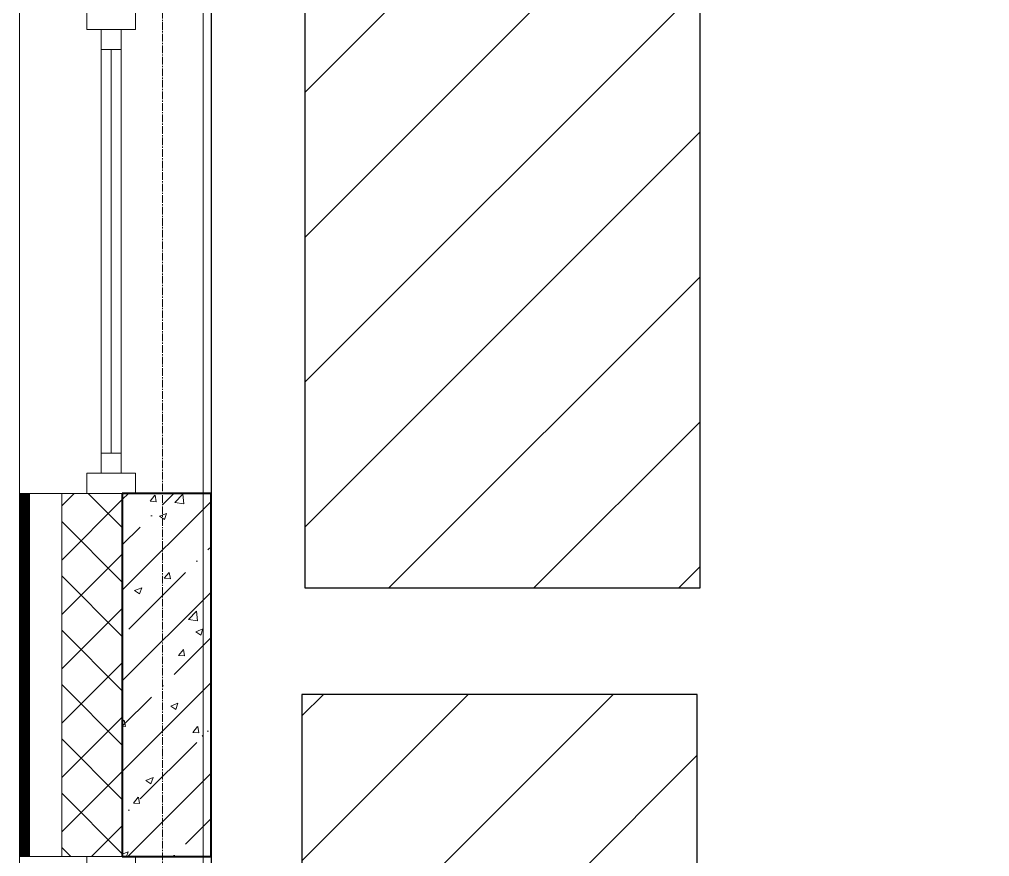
# Model space of a CAD drawing. Header units: millimetres. Extents: x -231292 to 573618, y -153144 to 564035.
# Drawn here: x 8528 to 10933, y -122245 to -120170 of the extents above; entities that cross this region are included whole.
import ezdxf

# ---------------------------------------------------------------- set-up
doc = ezdxf.new("R2010")
doc.units = ezdxf.units.MM
doc.linetypes.add('CENTER2', pattern=[28.575, 19.05, -3.175, 3.175, -3.175])
doc.linetypes.add('HIDDEN2', pattern=[4.7625, 3.175, -1.5875])
doc.layers.get('0').update_dxf_attribs({"color": 250})
for name, color, linetype, lineweight in [('10.3) строит. леса', 20, 'Continuous', 30), ('A-Wall_Материал_Газоблок_Контур', 250, 'Continuous', 0), ('АР_Колонны', 250, 'Continuous', 35), ('АР_Окна', 250, 'Continuous', 5), ('АР_Стены ЖБ', 250, 'Continuous', 35), ('АР_Стены ПЕНОблок', 250, 'Continuous', 20), ('АР_Тонкая', 250, 'Continuous', 5), ('АР_Утеплитель', 250, 'Continuous', 0), ('АР_Штриховка', 250, 'Continuous', 0), ('РД_Оси_100', 250, 'Continuous', 0)]:
    doc.layers.add(name, color=color, linetype=linetype, lineweight=lineweight)

# ---------------------------------------------------------------- blocks, each defined once
blk = doc.blocks.new('оси_рен')
at = {"layer": 'РД_Оси_100', "color": 251, "linetype": 'CENTER2', "true_color": 0x636466}
blk.add_line((1195652.916, 135558.25), (1195652.916, 223268.25), dxfattribs=at)

msp = doc.modelspace()

# ---------------------------------------------------------------- hatches: boundary and pattern name
at = {"layer": '10.3) строит. леса'}
h = msp.add_hatch(dxfattribs=at)
h.set_pattern_fill('ANSI31', color=256, scale=80)
h.set_pattern_definition([(45, (13435.38, 24299.63), (-179.60512, 179.60512), [])])
h.paths.add_polyline_path([(9235.694, -119579.488), (9235.694, -121579.488), (10215.694, -121579.488), (10215.694, -119579.488)])
h = msp.add_hatch(dxfattribs=at)
h.set_pattern_fill('ANSI31', color=256, scale=80)
h.set_pattern_definition([(45, (13428.05, 22036), (-179.60512, 179.60512), [])])
h.paths.add_polyline_path([(9228.365, -121843.109), (9228.365, -123843.109), (10208.365, -123843.109), (10208.365, -121843.109)])
at = {"layer": 'АР_Штриховка', "linetype": 'Continuous', "lineweight": 5, "true_color": 0x000000}
h = msp.add_hatch(dxfattribs=at)
h.set_pattern_fill('ANSI35', color=18, scale=25, style=0)
h.set_pattern_definition([(45, (8883.46, -162345.28), (-112.2532, 112.2532), []), (45, (8995.71, -162345.28), (-112.2532, 112.2532), [198.4375, -39.6875, 0, -39.6875])])
h.paths.add_polyline_path([(8783.458, -122245.283), (9003.458, -122245.283), (9003.458, -121345.283), (8783.458, -121345.283)], flags=0)

# ---------------------------------------------------------------- linework, layer by layer
msp.add_lwpolyline([(16573.458, -98570.283), (9003.458, -98570.283), (9003.458, -135535.288), (16573.458, -135535.288)], close=True)
at = {"layer": '10.3) строит. леса'}
for points in [[(9235.694, -119579.488), (9235.694, -121579.488), (10215.694, -121579.488), (10215.694, -119579.488)], [(9228.365, -121843.109), (9228.365, -123843.109), (10208.365, -123843.109), (10208.365, -121843.109)]]:
    msp.add_lwpolyline(points, close=True, dxfattribs=at)
at = {"layer": 'A-Wall_Материал_Газоблок_Контур', "color": 18, "linetype": 'Continuous', "lineweight": 0, "true_color": 0x000000}
for p, q in [((8528.458, -120145.283), (8528.458, -121345.283)), ((8983.458, -121345.283), (8983.458, -120145.283)), ((8528.458, -122245.283), (8528.458, -125545.283)), ((8983.458, -125545.283), (8983.458, -122245.283))]:
    msp.add_line(p, q, dxfattribs=at)
at = {"layer": 'АР_Колонны', "color": 18, "linetype": 'HIDDEN2', "lineweight": 25, "true_color": 0x000000}
for p, q in [((8783.458, -121345.283), (9003.458, -121345.283)), ((8783.458, -122245.283), (8783.458, -121345.283)), ((9003.458, -121345.283), (9003.458, -122245.283)), ((9003.458, -122245.283), (8783.458, -122245.283))]:
    msp.add_line(p, q, dxfattribs=at)
at = {"layer": 'АР_Колонны', "color": 18, "linetype": 'Continuous', "lineweight": 30, "true_color": 0x000000}
for p, q in [((9003.458, -121345.283), (8783.458, -121345.283)), ((8783.458, -121345.283), (8783.458, -122245.283)), ((9003.458, -122245.283), (9003.458, -121345.283)), ((8783.458, -122245.283), (9003.458, -122245.283))]:
    msp.add_line(p, q, dxfattribs=at)
at = {"layer": 'АР_Окна', "color": 18, "linetype": 'Continuous', "lineweight": 5, "true_color": 0x000000}
for p, q in [((8528.458, -120145.283), (8528.458, -121345.283)), ((8983.458, -120145.283), (8983.458, -121345.283)), ((8730.958, -120245.283), (8780.958, -120245.283)), ((8755.958, -120245.283), (8755.958, -121245.283)), ((8730.958, -121245.283), (8780.958, -121245.283)), ((8528.458, -122245.283), (8528.458, -125545.283)), ((8983.458, -122245.283), (8983.458, -125545.283))]:
    msp.add_line(p, q, dxfattribs=at)
for points in [[(8815.958, -120195.283), (8815.958, -120145.283), (8695.958, -120145.283), (8695.958, -120195.283)], [(8730.958, -120195.283), (8780.958, -120195.283), (8780.958, -121295.283), (8730.958, -121295.283)], [(8815.958, -121295.283), (8815.958, -121345.283), (8695.958, -121345.283), (8695.958, -121295.283)], [(8815.958, -122295.283), (8815.958, -122245.283), (8695.958, -122245.283), (8695.958, -122295.283)]]:
    msp.add_lwpolyline(points, close=True, dxfattribs=at)
at = {"layer": 'АР_Стены ЖБ', "color": 18, "linetype": 'Continuous', "lineweight": 40, "true_color": 0x000000}
for p, q in [((9003.458, -121345.283), (8783.458, -121345.283)), ((8783.458, -121345.283), (8783.458, -122245.283)), ((9003.458, -122245.283), (9003.458, -121345.283)), ((8783.458, -122245.283), (9003.458, -122245.283))]:
    msp.add_line(p, q, dxfattribs=at)
at = {"layer": 'АР_Стены ПЕНОблок', "color": 18, "linetype": 'Continuous', "lineweight": 20, "true_color": 0x000000}
for p, q in [((8983.458, -121345.283), (8783.458, -121345.283)), ((8783.458, -121345.283), (8783.458, -122245.283)), ((8983.458, -122245.283), (8983.458, -121345.283)), ((8783.458, -122245.283), (8983.458, -122245.283))]:
    msp.add_line(p, q, dxfattribs=at)
at = {"layer": 'АР_Тонкая', "color": 18, "linetype": 'Continuous', "lineweight": 5, "true_color": 0x000000}
for p, q in [((8553.458, -121345.283), (8528.458, -121345.283)), ((8528.458, -121345.283), (8528.458, -122245.283)), ((8633.458, -121345.283), (8553.458, -121345.283)), ((8553.458, -121345.283), (8553.458, -122245.283)), ((8553.458, -122245.283), (8553.458, -121345.283)), ((8633.458, -122245.283), (8633.458, -121345.283)), ((8528.458, -122245.283), (8553.458, -122245.283)), ((8553.458, -122245.283), (8633.458, -122245.283))]:
    msp.add_line(p, q, dxfattribs=at)
at = {"layer": 'АР_Утеплитель', "color": 18, "linetype": 'Continuous', "lineweight": 0, "true_color": 0x000000}
for p, q in [((8783.458, -121345.283), (8633.458, -121345.283)), ((8633.458, -121345.283), (8633.458, -122245.283)), ((8783.458, -122245.283), (8783.458, -121345.283)), ((8633.458, -122245.283), (8783.458, -122245.283))]:
    msp.add_line(p, q, dxfattribs=at)
at = {"layer": 'АР_Штриховка', "color": 18, "linetype": 'Continuous', "lineweight": 0, "true_color": 0x000000}
for p, q in [((8528.458, -121346.283), (8553.458, -121346.283)), ((8528.458, -121347.283), (8553.458, -121347.283)), ((8528.458, -121348.283), (8553.458, -121348.283)), ((8528.458, -121349.283), (8553.458, -121349.283)), ((8528.458, -121350.283), (8553.458, -121350.283)), ((8528.458, -121351.283), (8553.458, -121351.283)), ((8528.458, -121352.283), (8553.458, -121352.283)), ((8528.458, -121353.283), (8553.458, -121353.283)), ((8528.458, -121354.283), (8553.458, -121354.283)), ((8528.458, -121355.283), (8553.458, -121355.283)), ((8528.458, -121356.283), (8553.458, -121356.283)), ((8528.458, -121357.283), (8553.458, -121357.283)), ((8528.458, -121358.283), (8553.458, -121358.283)), ((8528.458, -121359.283), (8553.458, -121359.283)), ((8528.458, -121360.283), (8553.458, -121360.283)), ((8528.458, -121361.283), (8553.458, -121361.283)), ((8528.458, -121362.283), (8553.458, -121362.283)), ((8528.458, -121363.283), (8553.458, -121363.283)), ((8528.458, -121364.283), (8553.458, -121364.283)), ((8528.458, -121365.283), (8553.458, -121365.283)), ((8528.458, -121366.283), (8553.458, -121366.283)), ((8528.458, -121367.283), (8553.458, -121367.283)), ((8633.458, -121375.907), (8664.082, -121345.283)), ((8633.458, -121510.611), (8783.458, -121360.611)), ((8783.458, -121430.019), (8698.722, -121345.283)), ((8852.148, -121364.332), (8864.393, -121349.739)), ((8852.148, -121364.332), (8867.33, -121365.661)), ((8867.428, -121365.643), (8864.491, -121349.721)), ((8913.694, -121367.788), (8933.478, -121347.169)), ((8936.309, -121371.288), (8933.503, -121347.166)), ((8528.458, -121368.283), (8553.458, -121368.283)), ((8528.458, -121369.283), (8553.458, -121369.283)), ((8528.458, -121370.283), (8553.458, -121370.283)), ((8528.458, -121371.283), (8553.458, -121371.283)), ((8528.458, -121372.283), (8553.458, -121372.283)), ((8528.458, -121373.283), (8553.458, -121373.283)), ((8528.458, -121374.283), (8553.458, -121374.283)), ((8528.458, -121375.283), (8553.458, -121375.283)), ((8528.458, -121376.283), (8553.458, -121376.283)), ((8528.458, -121377.283), (8553.458, -121377.283)), ((8528.458, -121378.283), (8553.458, -121378.283)), ((8528.458, -121379.283), (8553.458, -121379.283)), ((8528.458, -121380.283), (8553.458, -121380.283)), ((8528.458, -121381.283), (8553.458, -121381.283)), ((8528.458, -121382.283), (8553.458, -121382.283)), ((8528.458, -121383.283), (8553.458, -121383.283)), ((8528.458, -121384.283), (8553.458, -121384.283)), ((8528.458, -121385.283), (8553.458, -121385.283)), ((8528.458, -121386.283), (8553.458, -121386.283)), ((8528.458, -121387.283), (8553.458, -121387.283)), ((8528.458, -121388.283), (8553.458, -121388.283)), ((8528.458, -121389.283), (8553.458, -121389.283)), ((8528.458, -121390.283), (8553.458, -121390.283)), ((8528.458, -121391.283), (8553.458, -121391.283)), ((8913.713, -121367.827), (8936.303, -121371.331)), ((8528.458, -121392.283), (8553.458, -121392.283)), ((8528.458, -121393.283), (8553.458, -121393.283)), ((8528.458, -121394.283), (8553.458, -121394.283)), ((8528.458, -121395.283), (8553.458, -121395.283)), ((8528.458, -121396.283), (8553.458, -121396.283)), ((8528.458, -121397.283), (8553.458, -121397.283)), ((8528.458, -121398.283), (8553.458, -121398.283)), ((8528.458, -121399.283), (8553.458, -121399.283)), ((8528.458, -121400.283), (8553.458, -121400.283)), ((8528.458, -121401.283), (8553.458, -121401.283)), ((8528.458, -121402.283), (8553.458, -121402.283)), ((8528.458, -121403.283), (8553.458, -121403.283)), ((8528.458, -121404.283), (8553.458, -121404.283)), ((8528.458, -121405.283), (8553.458, -121405.283)), ((8528.458, -121406.283), (8553.458, -121406.283)), ((8528.458, -121407.283), (8553.458, -121407.283)), ((8528.458, -121408.283), (8553.458, -121408.283)), ((8528.458, -121409.283), (8553.458, -121409.283)), ((8528.458, -121410.283), (8553.458, -121410.283)), ((8528.458, -121411.283), (8553.458, -121411.283)), ((8528.458, -121412.283), (8553.458, -121412.283)), ((8528.458, -121413.283), (8553.458, -121413.283)), ((8528.458, -121414.283), (8553.458, -121414.283)), ((8528.458, -121415.283), (8553.458, -121415.283)), ((8783.458, -121564.723), (8633.458, -121414.723)), ((8875.56, -121401.536), (8888.195, -121410.058)), ((8875.572, -121401.51), (8893.357, -121394.683)), ((8888.198, -121410.06), (8893.349, -121394.711)), ((8528.458, -121416.283), (8553.458, -121416.283)), ((8528.458, -121417.283), (8553.458, -121417.283)), ((8528.458, -121418.283), (8553.458, -121418.283)), ((8528.458, -121419.283), (8553.458, -121419.283)), ((8528.458, -121420.283), (8553.458, -121420.283)), ((8528.458, -121421.283), (8553.458, -121421.283)), ((8528.458, -121422.283), (8553.458, -121422.283)), ((8528.458, -121423.283), (8553.458, -121423.283)), ((8528.458, -121424.283), (8553.458, -121424.283)), ((8528.458, -121425.283), (8553.458, -121425.283)), ((8528.458, -121426.283), (8553.458, -121426.283)), ((8528.458, -121427.283), (8553.458, -121427.283)), ((8528.458, -121428.283), (8553.458, -121428.283)), ((8528.458, -121429.283), (8553.458, -121429.283)), ((8528.458, -121430.283), (8553.458, -121430.283)), ((8528.458, -121431.283), (8553.458, -121431.283)), ((8528.458, -121432.283), (8553.458, -121432.283)), ((8528.458, -121433.283), (8553.458, -121433.283)), ((8528.458, -121434.283), (8553.458, -121434.283)), ((8528.458, -121435.283), (8553.458, -121435.283)), ((8528.458, -121436.283), (8553.458, -121436.283)), ((8528.458, -121437.283), (8553.458, -121437.283)), ((8528.458, -121438.283), (8553.458, -121438.283)), ((8528.458, -121439.283), (8553.458, -121439.283)), ((8528.458, -121440.283), (8553.458, -121440.283)), ((8528.458, -121441.283), (8553.458, -121441.283)), ((8528.458, -121442.283), (8553.458, -121442.283)), ((8528.458, -121443.283), (8553.458, -121443.283)), ((8528.458, -121444.283), (8553.458, -121444.283)), ((8528.458, -121445.283), (8553.458, -121445.283)), ((8528.458, -121446.283), (8553.458, -121446.283)), ((8528.458, -121447.283), (8553.458, -121447.283)), ((8528.458, -121448.283), (8553.458, -121448.283)), ((8528.458, -121449.283), (8553.458, -121449.283)), ((8528.458, -121450.283), (8553.458, -121450.283)), ((8528.458, -121451.283), (8553.458, -121451.283)), ((8528.458, -121452.283), (8553.458, -121452.283)), ((8528.458, -121453.283), (8553.458, -121453.283)), ((8528.458, -121454.283), (8553.458, -121454.283)), ((8528.458, -121455.283), (8553.458, -121455.283)), ((8528.458, -121456.283), (8553.458, -121456.283)), ((8528.458, -121457.283), (8553.458, -121457.283)), ((8528.458, -121458.283), (8553.458, -121458.283)), ((8528.458, -121459.283), (8553.458, -121459.283)), ((8528.458, -121460.283), (8553.458, -121460.283)), ((8528.458, -121461.283), (8553.458, -121461.283)), ((8528.458, -121462.283), (8553.458, -121462.283)), ((8528.458, -121463.283), (8553.458, -121463.283)), ((8528.458, -121464.283), (8553.458, -121464.283)), ((8528.458, -121465.283), (8553.458, -121465.283)), ((8528.458, -121466.283), (8553.458, -121466.283)), ((8528.458, -121467.283), (8553.458, -121467.283)), ((8528.458, -121468.283), (8553.458, -121468.283)), ((8528.458, -121469.283), (8553.458, -121469.283)), ((8528.458, -121470.283), (8553.458, -121470.283)), ((8528.458, -121471.283), (8553.458, -121471.283)), ((8528.458, -121472.283), (8553.458, -121472.283)), ((8528.458, -121473.283), (8553.458, -121473.283)), ((8528.458, -121474.283), (8553.458, -121474.283)), ((8528.458, -121475.283), (8553.458, -121475.283)), ((8528.458, -121476.283), (8553.458, -121476.283)), ((8528.458, -121477.283), (8553.458, -121477.283)), ((8528.458, -121478.283), (8553.458, -121478.283)), ((8528.458, -121479.283), (8553.458, -121479.283)), ((8528.458, -121480.283), (8553.458, -121480.283)), ((8528.458, -121481.283), (8553.458, -121481.283)), ((8528.458, -121482.283), (8553.458, -121482.283)), ((8528.458, -121483.283), (8553.458, -121483.283)), ((8528.458, -121484.283), (8553.458, -121484.283)), ((8528.458, -121485.283), (8553.458, -121485.283)), ((8528.458, -121486.283), (8553.458, -121486.283)), ((8528.458, -121487.283), (8553.458, -121487.283)), ((8528.458, -121488.283), (8553.458, -121488.283)), ((8528.458, -121489.283), (8553.458, -121489.283)), ((8528.458, -121490.283), (8553.458, -121490.283)), ((8528.458, -121491.283), (8553.458, -121491.283)), ((8528.458, -121492.283), (8553.458, -121492.283)), ((8528.458, -121493.283), (8553.458, -121493.283)), ((8528.458, -121494.283), (8553.458, -121494.283)), ((8528.458, -121495.283), (8553.458, -121495.283)), ((8528.458, -121496.283), (8553.458, -121496.283)), ((8528.458, -121497.283), (8553.458, -121497.283)), ((8528.458, -121498.283), (8553.458, -121498.283)), ((8528.458, -121499.283), (8553.458, -121499.283)), ((8528.458, -121500.283), (8553.458, -121500.283)), ((8528.458, -121501.283), (8553.458, -121501.283)), ((8528.458, -121502.283), (8553.458, -121502.283)), ((8528.458, -121503.283), (8553.458, -121503.283)), ((8528.458, -121504.283), (8553.458, -121504.283)), ((8528.458, -121505.283), (8553.458, -121505.283)), ((8528.458, -121506.283), (8553.458, -121506.283)), ((8528.458, -121507.283), (8553.458, -121507.283)), ((8528.458, -121508.283), (8553.458, -121508.283)), ((8528.458, -121509.283), (8553.458, -121509.283)), ((8528.458, -121510.283), (8553.458, -121510.283)), ((8528.458, -121511.283), (8553.458, -121511.283)), ((8633.458, -121645.315), (8783.458, -121495.315)), ((8528.458, -121512.283), (8553.458, -121512.283)), ((8528.458, -121513.283), (8553.458, -121513.283)), ((8528.458, -121514.283), (8553.458, -121514.283)), ((8528.458, -121515.283), (8553.458, -121515.283)), ((8528.458, -121516.283), (8553.458, -121516.283)), ((8528.458, -121517.283), (8553.458, -121517.283)), ((8528.458, -121518.283), (8553.458, -121518.283)), ((8528.458, -121519.283), (8553.458, -121519.283)), ((8528.458, -121520.283), (8553.458, -121520.283)), ((8528.458, -121521.283), (8553.458, -121521.283)), ((8528.458, -121522.283), (8553.458, -121522.283)), ((8528.458, -121523.283), (8553.458, -121523.283)), ((8528.458, -121524.283), (8553.458, -121524.283)), ((8528.458, -121525.283), (8553.458, -121525.283)), ((8528.458, -121526.283), (8553.458, -121526.283)), ((8528.458, -121527.283), (8553.458, -121527.283)), ((8528.458, -121528.283), (8553.458, -121528.283)), ((8528.458, -121529.283), (8553.458, -121529.283)), ((8528.458, -121530.283), (8553.458, -121530.283)), ((8528.458, -121531.283), (8553.458, -121531.283)), ((8528.458, -121532.283), (8553.458, -121532.283)), ((8528.458, -121533.283), (8553.458, -121533.283)), ((8528.458, -121534.283), (8553.458, -121534.283)), ((8528.458, -121535.283), (8553.458, -121535.283)), ((8528.458, -121536.283), (8553.458, -121536.283)), ((8528.458, -121537.283), (8553.458, -121537.283)), ((8528.458, -121538.283), (8553.458, -121538.283)), ((8528.458, -121539.283), (8553.458, -121539.283)), ((8528.458, -121540.283), (8553.458, -121540.283)), ((8528.458, -121541.283), (8553.458, -121541.283)), ((8528.458, -121542.283), (8553.458, -121542.283)), ((8528.458, -121543.283), (8553.458, -121543.283)), ((8528.458, -121544.283), (8553.458, -121544.283)), ((8528.458, -121545.283), (8553.458, -121545.283)), ((8528.458, -121546.283), (8553.458, -121546.283)), ((8528.458, -121547.283), (8553.458, -121547.283)), ((8528.458, -121548.283), (8553.458, -121548.283)), ((8528.458, -121549.283), (8553.458, -121549.283)), ((8528.458, -121550.283), (8553.458, -121550.283)), ((8528.458, -121551.283), (8553.458, -121551.283)), ((8528.458, -121552.283), (8553.458, -121552.283)), ((8528.458, -121553.283), (8553.458, -121553.283)), ((8528.458, -121554.283), (8553.458, -121554.283)), ((8528.458, -121555.283), (8553.458, -121555.283)), ((8528.458, -121556.283), (8553.458, -121556.283)), ((8528.458, -121557.283), (8553.458, -121557.283)), ((8528.458, -121558.283), (8553.458, -121558.283)), ((8528.458, -121559.283), (8553.458, -121559.283)), ((8783.458, -121699.426), (8633.458, -121549.426)), ((8887.392, -121555.389), (8899.637, -121540.796)), ((8887.392, -121555.389), (8902.574, -121556.718)), ((8902.671, -121556.7), (8899.734, -121540.778)), ((8528.458, -121560.283), (8553.458, -121560.283)), ((8528.458, -121561.283), (8553.458, -121561.283)), ((8528.458, -121562.283), (8553.458, -121562.283)), ((8528.458, -121563.283), (8553.458, -121563.283)), ((8528.458, -121564.283), (8553.458, -121564.283)), ((8528.458, -121565.283), (8553.458, -121565.283)), ((8528.458, -121566.283), (8553.458, -121566.283)), ((8528.458, -121567.283), (8553.458, -121567.283)), ((8528.458, -121568.283), (8553.458, -121568.283)), ((8528.458, -121569.283), (8553.458, -121569.283)), ((8528.458, -121570.283), (8553.458, -121570.283)), ((8528.458, -121571.283), (8553.458, -121571.283)), ((8528.458, -121572.283), (8553.458, -121572.283)), ((8528.458, -121573.283), (8553.458, -121573.283)), ((8528.458, -121574.283), (8553.458, -121574.283)), ((8528.458, -121575.283), (8553.458, -121575.283)), ((8528.458, -121576.283), (8553.458, -121576.283)), ((8528.458, -121577.283), (8553.458, -121577.283)), ((8528.458, -121578.283), (8553.458, -121578.283)), ((8528.458, -121579.283), (8553.458, -121579.283)), ((8528.458, -121580.283), (8553.458, -121580.283)), ((8528.458, -121581.283), (8553.458, -121581.283)), ((8528.458, -121582.283), (8553.458, -121582.283)), ((8528.458, -121583.283), (8553.458, -121583.283)), ((8813.77, -121585.698), (8831.555, -121578.871)), ((8826.396, -121594.248), (8831.547, -121578.899)), ((8528.458, -121584.283), (8553.458, -121584.283)), ((8528.458, -121585.283), (8553.458, -121585.283)), ((8528.458, -121586.283), (8553.458, -121586.283)), ((8528.458, -121587.283), (8553.458, -121587.283)), ((8528.458, -121588.283), (8553.458, -121588.283)), ((8528.458, -121589.283), (8553.458, -121589.283)), ((8528.458, -121590.283), (8553.458, -121590.283)), ((8528.458, -121591.283), (8553.458, -121591.283)), ((8528.458, -121592.283), (8553.458, -121592.283)), ((8528.458, -121593.283), (8553.458, -121593.283)), ((8528.458, -121594.283), (8553.458, -121594.283)), ((8528.458, -121595.283), (8553.458, -121595.283)), ((8528.458, -121596.283), (8553.458, -121596.283)), ((8528.458, -121597.283), (8553.458, -121597.283)), ((8528.458, -121598.283), (8553.458, -121598.283)), ((8528.458, -121599.283), (8553.458, -121599.283)), ((8528.458, -121600.283), (8553.458, -121600.283)), ((8528.458, -121601.283), (8553.458, -121601.283)), ((8528.458, -121602.283), (8553.458, -121602.283)), ((8528.458, -121603.283), (8553.458, -121603.283)), ((8528.458, -121604.283), (8553.458, -121604.283)), ((8528.458, -121605.283), (8553.458, -121605.283)), ((8528.458, -121606.283), (8553.458, -121606.283)), ((8528.458, -121607.283), (8553.458, -121607.283)), ((8813.758, -121585.724), (8826.393, -121594.246)), ((8528.458, -121608.283), (8553.458, -121608.283)), ((8528.458, -121609.283), (8553.458, -121609.283)), ((8528.458, -121610.283), (8553.458, -121610.283)), ((8528.458, -121611.283), (8553.458, -121611.283)), ((8528.458, -121612.283), (8553.458, -121612.283)), ((8528.458, -121613.283), (8553.458, -121613.283)), ((8528.458, -121614.283), (8553.458, -121614.283)), ((8528.458, -121615.283), (8553.458, -121615.283)), ((8528.458, -121616.283), (8553.458, -121616.283)), ((8528.458, -121617.283), (8553.458, -121617.283)), ((8528.458, -121618.283), (8553.458, -121618.283)), ((8528.458, -121619.283), (8553.458, -121619.283)), ((8528.458, -121620.283), (8553.458, -121620.283)), ((8528.458, -121621.283), (8553.458, -121621.283)), ((8528.458, -121622.283), (8553.458, -121622.283)), ((8528.458, -121623.283), (8553.458, -121623.283)), ((8528.458, -121624.283), (8553.458, -121624.283)), ((8528.458, -121625.283), (8553.458, -121625.283)), ((8528.458, -121626.283), (8553.458, -121626.283)), ((8528.458, -121627.283), (8553.458, -121627.283)), ((8528.458, -121628.283), (8553.458, -121628.283)), ((8528.458, -121629.283), (8553.458, -121629.283)), ((8528.458, -121630.283), (8553.458, -121630.283)), ((8528.458, -121631.283), (8553.458, -121631.283)), ((8633.458, -121780.019), (8783.458, -121630.019)), ((8528.458, -121632.283), (8553.458, -121632.283)), ((8528.458, -121633.283), (8553.458, -121633.283)), ((8528.458, -121634.283), (8553.458, -121634.283)), ((8528.458, -121635.283), (8553.458, -121635.283)), ((8528.458, -121636.283), (8553.458, -121636.283)), ((8528.458, -121637.283), (8553.458, -121637.283)), ((8528.458, -121638.283), (8553.458, -121638.283)), ((8528.458, -121639.283), (8553.458, -121639.283)), ((8528.458, -121640.283), (8553.458, -121640.283)), ((8528.458, -121641.283), (8553.458, -121641.283)), ((8528.458, -121642.283), (8553.458, -121642.283)), ((8528.458, -121643.283), (8553.458, -121643.283)), ((8528.458, -121644.283), (8553.458, -121644.283)), ((8528.458, -121645.283), (8553.458, -121645.283)), ((8528.458, -121646.283), (8553.458, -121646.283)), ((8528.458, -121647.283), (8553.458, -121647.283)), ((8528.458, -121648.283), (8553.458, -121648.283)), ((8528.458, -121649.283), (8553.458, -121649.283)), ((8528.458, -121650.283), (8553.458, -121650.283)), ((8528.458, -121651.283), (8553.458, -121651.283)), ((8528.458, -121652.283), (8553.458, -121652.283)), ((8528.458, -121653.283), (8553.458, -121653.283)), ((8528.458, -121654.283), (8553.458, -121654.283)), ((8528.458, -121655.283), (8553.458, -121655.283)), ((8947.369, -121657.256), (8967.153, -121636.637)), ((8969.984, -121660.757), (8967.178, -121636.634)), ((8528.458, -121656.283), (8553.458, -121656.283)), ((8528.458, -121657.283), (8553.458, -121657.283)), ((8528.458, -121658.283), (8553.458, -121658.283)), ((8528.458, -121659.283), (8553.458, -121659.283)), ((8528.458, -121660.283), (8553.458, -121660.283)), ((8528.458, -121661.283), (8553.458, -121661.283)), ((8528.458, -121662.283), (8553.458, -121662.283)), ((8528.458, -121663.283), (8553.458, -121663.283)), ((8528.458, -121664.283), (8553.458, -121664.283)), ((8528.458, -121665.283), (8553.458, -121665.283)), ((8528.458, -121666.283), (8553.458, -121666.283)), ((8528.458, -121667.283), (8553.458, -121667.283)), ((8528.458, -121668.283), (8553.458, -121668.283)), ((8528.458, -121669.283), (8553.458, -121669.283)), ((8528.458, -121670.283), (8553.458, -121670.283)), ((8528.458, -121671.283), (8553.458, -121671.283)), ((8528.458, -121672.283), (8553.458, -121672.283)), ((8528.458, -121673.283), (8553.458, -121673.283)), ((8528.458, -121674.283), (8553.458, -121674.283)), ((8528.458, -121675.283), (8553.458, -121675.283)), ((8528.458, -121676.283), (8553.458, -121676.283)), ((8528.458, -121677.283), (8553.458, -121677.283)), ((8528.458, -121678.283), (8553.458, -121678.283)), ((8528.458, -121679.283), (8553.458, -121679.283)), ((8528.458, -121680.283), (8553.458, -121680.283)), ((8947.388, -121657.295), (8969.977, -121660.799)), ((8528.458, -121681.283), (8553.458, -121681.283)), ((8528.458, -121682.283), (8553.458, -121682.283)), ((8528.458, -121683.283), (8553.458, -121683.283)), ((8528.458, -121684.283), (8553.458, -121684.283)), ((8528.458, -121685.283), (8553.458, -121685.283)), ((8528.458, -121686.283), (8553.458, -121686.283)), ((8528.458, -121687.283), (8553.458, -121687.283)), ((8528.458, -121688.283), (8553.458, -121688.283)), ((8528.458, -121689.283), (8553.458, -121689.283)), ((8528.458, -121690.283), (8553.458, -121690.283)), ((8528.458, -121691.283), (8553.458, -121691.283)), ((8528.458, -121692.283), (8553.458, -121692.283)), ((8528.458, -121693.283), (8553.458, -121693.283)), ((8528.458, -121694.283), (8553.458, -121694.283)), ((8528.458, -121695.283), (8553.458, -121695.283)), ((8528.458, -121696.283), (8553.458, -121696.283)), ((8528.458, -121697.283), (8553.458, -121697.283)), ((8528.458, -121698.283), (8553.458, -121698.283)), ((8528.458, -121699.283), (8553.458, -121699.283)), ((8528.458, -121700.283), (8553.458, -121700.283)), ((8528.458, -121701.283), (8553.458, -121701.283)), ((8528.458, -121702.283), (8553.458, -121702.283)), ((8528.458, -121703.283), (8553.458, -121703.283)), ((8528.458, -121704.283), (8553.458, -121704.283)), ((8783.458, -121834.13), (8633.458, -121684.13)), ((8965.373, -121687.989), (8978.007, -121696.512)), ((8965.384, -121687.963), (8983.169, -121681.136)), ((8978.011, -121696.513), (8983.161, -121681.164)), ((8528.458, -121705.283), (8553.458, -121705.283)), ((8528.458, -121706.283), (8553.458, -121706.283)), ((8528.458, -121707.283), (8553.458, -121707.283)), ((8528.458, -121708.283), (8553.458, -121708.283)), ((8528.458, -121709.283), (8553.458, -121709.283)), ((8528.458, -121710.283), (8553.458, -121710.283)), ((8528.458, -121711.283), (8553.458, -121711.283)), ((8528.458, -121712.283), (8553.458, -121712.283)), ((8528.458, -121713.283), (8553.458, -121713.283)), ((8528.458, -121714.283), (8553.458, -121714.283)), ((8528.458, -121715.283), (8553.458, -121715.283)), ((8528.458, -121716.283), (8553.458, -121716.283)), ((8528.458, -121717.283), (8553.458, -121717.283)), ((8528.458, -121718.283), (8553.458, -121718.283)), ((8528.458, -121719.283), (8553.458, -121719.283)), ((8528.458, -121720.283), (8553.458, -121720.283)), ((8528.458, -121721.283), (8553.458, -121721.283)), ((8528.458, -121722.283), (8553.458, -121722.283)), ((8528.458, -121723.283), (8553.458, -121723.283)), ((8528.458, -121724.283), (8553.458, -121724.283)), ((8528.458, -121725.283), (8553.458, -121725.283)), ((8528.458, -121726.283), (8553.458, -121726.283)), ((8528.458, -121727.283), (8553.458, -121727.283)), ((8528.458, -121728.283), (8553.458, -121728.283)), ((8528.458, -121729.283), (8553.458, -121729.283)), ((8528.458, -121730.283), (8553.458, -121730.283)), ((8528.458, -121731.283), (8553.458, -121731.283)), ((8528.458, -121732.283), (8553.458, -121732.283)), ((8528.458, -121733.283), (8553.458, -121733.283)), ((8528.458, -121734.283), (8553.458, -121734.283)), ((8528.458, -121735.283), (8553.458, -121735.283)), ((8528.458, -121736.283), (8553.458, -121736.283)), ((8528.458, -121737.283), (8553.458, -121737.283)), ((8528.458, -121738.283), (8553.458, -121738.283)), ((8528.458, -121739.283), (8553.458, -121739.283)), ((8528.458, -121740.283), (8553.458, -121740.283)), ((8528.458, -121741.283), (8553.458, -121741.283)), ((8528.458, -121742.283), (8553.458, -121742.283)), ((8528.458, -121743.283), (8553.458, -121743.283)), ((8528.458, -121744.283), (8553.458, -121744.283)), ((8528.458, -121745.283), (8553.458, -121745.283)), ((8528.458, -121746.283), (8553.458, -121746.283)), ((8528.458, -121747.283), (8553.458, -121747.283)), ((8528.458, -121748.283), (8553.458, -121748.283)), ((8528.458, -121749.283), (8553.458, -121749.283)), ((8528.458, -121750.283), (8553.458, -121750.283)), ((8528.458, -121751.283), (8553.458, -121751.283)), ((8528.458, -121752.283), (8553.458, -121752.283)), ((8922.635, -121746.446), (8934.88, -121731.853)), ((8922.635, -121746.446), (8937.817, -121747.774)), ((8937.914, -121747.757), (8934.977, -121731.835)), ((8528.458, -121753.283), (8553.458, -121753.283)), ((8528.458, -121754.283), (8553.458, -121754.283)), ((8528.458, -121755.283), (8553.458, -121755.283)), ((8528.458, -121756.283), (8553.458, -121756.283)), ((8528.458, -121757.283), (8553.458, -121757.283)), ((8528.458, -121758.283), (8553.458, -121758.283)), ((8528.458, -121759.283), (8553.458, -121759.283)), ((8528.458, -121760.283), (8553.458, -121760.283)), ((8528.458, -121761.283), (8553.458, -121761.283)), ((8528.458, -121762.283), (8553.458, -121762.283)), ((8528.458, -121763.283), (8553.458, -121763.283)), ((8528.458, -121764.283), (8553.458, -121764.283)), ((8528.458, -121765.283), (8553.458, -121765.283)), ((8528.458, -121766.283), (8553.458, -121766.283)), ((8528.458, -121767.283), (8553.458, -121767.283)), ((8528.458, -121768.283), (8553.458, -121768.283)), ((8528.458, -121769.283), (8553.458, -121769.283)), ((8528.458, -121770.283), (8553.458, -121770.283)), ((8528.458, -121771.283), (8553.458, -121771.283)), ((8528.458, -121772.283), (8553.458, -121772.283)), ((8528.458, -121773.283), (8553.458, -121773.283)), ((8528.458, -121774.283), (8553.458, -121774.283)), ((8528.458, -121775.283), (8553.458, -121775.283)), ((8528.458, -121776.283), (8553.458, -121776.283)), ((8633.458, -121914.723), (8783.458, -121764.723)), ((8528.458, -121777.283), (8553.458, -121777.283)), ((8528.458, -121778.283), (8553.458, -121778.283)), ((8528.458, -121779.283), (8553.458, -121779.283)), ((8528.458, -121780.283), (8553.458, -121780.283)), ((8528.458, -121781.283), (8553.458, -121781.283)), ((8528.458, -121782.283), (8553.458, -121782.283)), ((8528.458, -121783.283), (8553.458, -121783.283)), ((8528.458, -121784.283), (8553.458, -121784.283)), ((8528.458, -121785.283), (8553.458, -121785.283)), ((8528.458, -121786.283), (8553.458, -121786.283)), ((8528.458, -121787.283), (8553.458, -121787.283)), ((8528.458, -121788.283), (8553.458, -121788.283)), ((8528.458, -121789.283), (8553.458, -121789.283)), ((8528.458, -121790.283), (8553.458, -121790.283)), ((8528.458, -121791.283), (8553.458, -121791.283)), ((8528.458, -121792.283), (8553.458, -121792.283)), ((8528.458, -121793.283), (8553.458, -121793.283)), ((8528.458, -121794.283), (8553.458, -121794.283)), ((8528.458, -121795.283), (8553.458, -121795.283)), ((8528.458, -121796.283), (8553.458, -121796.283)), ((8528.458, -121797.283), (8553.458, -121797.283)), ((8528.458, -121798.283), (8553.458, -121798.283)), ((8528.458, -121799.283), (8553.458, -121799.283)), ((8528.458, -121800.283), (8553.458, -121800.283)), ((8528.458, -121801.283), (8553.458, -121801.283)), ((8528.458, -121802.283), (8553.458, -121802.283)), ((8528.458, -121803.283), (8553.458, -121803.283)), ((8528.458, -121804.283), (8553.458, -121804.283)), ((8528.458, -121805.283), (8553.458, -121805.283)), ((8528.458, -121806.283), (8553.458, -121806.283)), ((8528.458, -121807.283), (8553.458, -121807.283)), ((8528.458, -121808.283), (8553.458, -121808.283)), ((8528.458, -121809.283), (8553.458, -121809.283)), ((8528.458, -121810.283), (8553.458, -121810.283)), ((8528.458, -121811.283), (8553.458, -121811.283)), ((8528.458, -121812.283), (8553.458, -121812.283)), ((8528.458, -121813.283), (8553.458, -121813.283)), ((8528.458, -121814.283), (8553.458, -121814.283)), ((8528.458, -121815.283), (8553.458, -121815.283)), ((8528.458, -121816.283), (8553.458, -121816.283)), ((8528.458, -121817.283), (8553.458, -121817.283)), ((8528.458, -121818.283), (8553.458, -121818.283)), ((8528.458, -121819.283), (8553.458, -121819.283)), ((8528.458, -121820.283), (8553.458, -121820.283)), ((8528.458, -121821.283), (8553.458, -121821.283)), ((8528.458, -121822.283), (8553.458, -121822.283)), ((8528.458, -121823.283), (8553.458, -121823.283)), ((8528.458, -121824.283), (8553.458, -121824.283)), ((8783.458, -121968.834), (8633.458, -121818.834)), ((8528.458, -121825.283), (8553.458, -121825.283)), ((8528.458, -121826.283), (8553.458, -121826.283)), ((8528.458, -121827.283), (8553.458, -121827.283)), ((8528.458, -121828.283), (8553.458, -121828.283)), ((8528.458, -121829.283), (8553.458, -121829.283)), ((8528.458, -121830.283), (8553.458, -121830.283)), ((8528.458, -121831.283), (8553.458, -121831.283)), ((8528.458, -121832.283), (8553.458, -121832.283)), ((8528.458, -121833.283), (8553.458, -121833.283)), ((8528.458, -121834.283), (8553.458, -121834.283)), ((8528.458, -121835.283), (8553.458, -121835.283)), ((8528.458, -121836.283), (8553.458, -121836.283)), ((8528.458, -121837.283), (8553.458, -121837.283)), ((8528.458, -121838.283), (8553.458, -121838.283)), ((8528.458, -121839.283), (8553.458, -121839.283)), ((8528.458, -121840.283), (8553.458, -121840.283)), ((8528.458, -121841.283), (8553.458, -121841.283)), ((8528.458, -121842.283), (8553.458, -121842.283)), ((8528.458, -121843.283), (8553.458, -121843.283)), ((8528.458, -121844.283), (8553.458, -121844.283)), ((8528.458, -121845.283), (8553.458, -121845.283)), ((8528.458, -121846.283), (8553.458, -121846.283)), ((8528.458, -121847.283), (8553.458, -121847.283)), ((8528.458, -121848.283), (8553.458, -121848.283)), ((8528.458, -121849.283), (8553.458, -121849.283)), ((8528.458, -121850.283), (8553.458, -121850.283)), ((8528.458, -121851.283), (8553.458, -121851.283)), ((8528.458, -121852.283), (8553.458, -121852.283)), ((8528.458, -121853.283), (8553.458, -121853.283)), ((8528.458, -121854.283), (8553.458, -121854.283)), ((8528.458, -121855.283), (8553.458, -121855.283)), ((8528.458, -121856.283), (8553.458, -121856.283)), ((8528.458, -121857.283), (8553.458, -121857.283)), ((8528.458, -121858.283), (8553.458, -121858.283)), ((8528.458, -121859.283), (8553.458, -121859.283)), ((8528.458, -121860.283), (8553.458, -121860.283)), ((8528.458, -121861.283), (8553.458, -121861.283)), ((8528.458, -121862.283), (8553.458, -121862.283)), ((8528.458, -121863.283), (8553.458, -121863.283)), ((8528.458, -121864.283), (8553.458, -121864.283)), ((8528.458, -121865.283), (8553.458, -121865.283)), ((8528.458, -121866.283), (8553.458, -121866.283)), ((8528.458, -121867.283), (8553.458, -121867.283)), ((8528.458, -121868.283), (8553.458, -121868.283)), ((8528.458, -121869.283), (8553.458, -121869.283)), ((8528.458, -121870.283), (8553.458, -121870.283)), ((8528.458, -121871.283), (8553.458, -121871.283)), ((8528.458, -121872.283), (8553.458, -121872.283)), ((8903.571, -121872.177), (8916.205, -121880.7)), ((8903.582, -121872.151), (8921.367, -121865.325)), ((8916.209, -121880.701), (8921.359, -121865.352)), ((8528.458, -121873.283), (8553.458, -121873.283)), ((8528.458, -121874.283), (8553.458, -121874.283)), ((8528.458, -121875.283), (8553.458, -121875.283)), ((8528.458, -121876.283), (8553.458, -121876.283)), ((8528.458, -121877.283), (8553.458, -121877.283)), ((8528.458, -121878.283), (8553.458, -121878.283)), ((8528.458, -121879.283), (8553.458, -121879.283)), ((8528.458, -121880.283), (8553.458, -121880.283)), ((8528.458, -121881.283), (8553.458, -121881.283)), ((8528.458, -121882.283), (8553.458, -121882.283)), ((8528.458, -121883.283), (8553.458, -121883.283)), ((8528.458, -121884.283), (8553.458, -121884.283)), ((8528.458, -121885.283), (8553.458, -121885.283)), ((8528.458, -121886.283), (8553.458, -121886.283)), ((8528.458, -121887.283), (8553.458, -121887.283)), ((8528.458, -121888.283), (8553.458, -121888.283)), ((8528.458, -121889.283), (8553.458, -121889.283)), ((8528.458, -121890.283), (8553.458, -121890.283)), ((8528.458, -121891.283), (8553.458, -121891.283)), ((8528.458, -121892.283), (8553.458, -121892.283)), ((8528.458, -121893.283), (8553.458, -121893.283)), ((8528.458, -121894.283), (8553.458, -121894.283)), ((8528.458, -121895.283), (8553.458, -121895.283)), ((8528.458, -121896.283), (8553.458, -121896.283)), ((8528.458, -121897.283), (8553.458, -121897.283)), ((8528.458, -121898.283), (8553.458, -121898.283)), ((8528.458, -121899.283), (8553.458, -121899.283)), ((8528.458, -121900.283), (8553.458, -121900.283)), ((8528.458, -121901.283), (8553.458, -121901.283)), ((8528.458, -121902.283), (8553.458, -121902.283)), ((8528.458, -121903.283), (8553.458, -121903.283)), ((8528.458, -121904.283), (8553.458, -121904.283)), ((8528.458, -121905.283), (8553.458, -121905.283)), ((8528.458, -121906.283), (8553.458, -121906.283)), ((8528.458, -121907.283), (8553.458, -121907.283)), ((8528.458, -121908.283), (8553.458, -121908.283)), ((8528.458, -121909.283), (8553.458, -121909.283)), ((8528.458, -121910.283), (8553.458, -121910.283)), ((8528.458, -121911.283), (8553.458, -121911.283)), ((8528.458, -121912.283), (8553.458, -121912.283)), ((8528.458, -121913.283), (8553.458, -121913.283)), ((8528.458, -121914.283), (8553.458, -121914.283)), ((8528.458, -121915.283), (8553.458, -121915.283)), ((8528.458, -121916.283), (8553.458, -121916.283)), ((8528.458, -121917.283), (8553.458, -121917.283)), ((8528.458, -121918.283), (8553.458, -121918.283)), ((8528.458, -121919.283), (8553.458, -121919.283)), ((8528.458, -121920.283), (8553.458, -121920.283)), ((8633.458, -122049.426), (8783.458, -121899.426)), ((8783.458, -121912.311), (8787.939, -121906.97)), ((8790.973, -121922.874), (8788.036, -121906.953)), ((8528.458, -121921.283), (8553.458, -121921.283)), ((8528.458, -121922.283), (8553.458, -121922.283)), ((8528.458, -121923.283), (8553.458, -121923.283)), ((8528.458, -121924.283), (8553.458, -121924.283)), ((8528.458, -121925.283), (8553.458, -121925.283)), ((8528.458, -121926.283), (8553.458, -121926.283)), ((8528.458, -121927.283), (8553.458, -121927.283)), ((8528.458, -121928.283), (8553.458, -121928.283)), ((8528.458, -121929.283), (8553.458, -121929.283)), ((8528.458, -121930.283), (8553.458, -121930.283)), ((8528.458, -121931.283), (8553.458, -121931.283)), ((8528.458, -121932.283), (8553.458, -121932.283)), ((8528.458, -121933.283), (8553.458, -121933.283)), ((8528.458, -121934.283), (8553.458, -121934.283)), ((8528.458, -121935.283), (8553.458, -121935.283)), ((8528.458, -121936.283), (8553.458, -121936.283)), ((8528.458, -121937.283), (8553.458, -121937.283)), ((8528.458, -121938.283), (8553.458, -121938.283)), ((8528.458, -121939.283), (8553.458, -121939.283)), ((8528.458, -121940.283), (8553.458, -121940.283)), ((8528.458, -121941.283), (8553.458, -121941.283)), ((8528.458, -121942.283), (8553.458, -121942.283)), ((8528.458, -121943.283), (8553.458, -121943.283)), ((8528.458, -121944.283), (8553.458, -121944.283)), ((8783.458, -121922.243), (8790.876, -121922.892)), ((8957.878, -121937.503), (8973.06, -121938.831)), ((8957.879, -121937.503), (8970.124, -121922.91)), ((8973.157, -121938.814), (8970.22, -121922.892)), ((8981.044, -121946.724), (8983.458, -121944.209)), ((8528.458, -121945.283), (8553.458, -121945.283)), ((8528.458, -121946.283), (8553.458, -121946.283)), ((8528.458, -121947.283), (8553.458, -121947.283)), ((8528.458, -121948.283), (8553.458, -121948.283)), ((8528.458, -121949.283), (8553.458, -121949.283)), ((8528.458, -121950.283), (8553.458, -121950.283)), ((8528.458, -121951.283), (8553.458, -121951.283)), ((8528.458, -121952.283), (8553.458, -121952.283)), ((8528.458, -121953.283), (8553.458, -121953.283)), ((8528.458, -121954.283), (8553.458, -121954.283)), ((8528.458, -121955.283), (8553.458, -121955.283)), ((8528.458, -121956.283), (8553.458, -121956.283)), ((8528.458, -121957.283), (8553.458, -121957.283)), ((8528.458, -121958.283), (8553.458, -121958.283)), ((8528.458, -121959.283), (8553.458, -121959.283)), ((8528.458, -121960.283), (8553.458, -121960.283)), ((8528.458, -121961.283), (8553.458, -121961.283)), ((8528.458, -121962.283), (8553.458, -121962.283)), ((8528.458, -121963.283), (8553.458, -121963.283)), ((8528.458, -121964.283), (8553.458, -121964.283)), ((8528.458, -121965.283), (8553.458, -121965.283)), ((8528.458, -121966.283), (8553.458, -121966.283)), ((8528.458, -121967.283), (8553.458, -121967.283)), ((8528.458, -121968.283), (8553.458, -121968.283)), ((8783.458, -122103.538), (8633.458, -121953.538)), ((8981.062, -121946.763), (8983.458, -121947.135)), ((8528.458, -121969.283), (8553.458, -121969.283)), ((8528.458, -121970.283), (8553.458, -121970.283)), ((8528.458, -121971.283), (8553.458, -121971.283)), ((8528.458, -121972.283), (8553.458, -121972.283)), ((8528.458, -121973.283), (8553.458, -121973.283)), ((8528.458, -121974.283), (8553.458, -121974.283)), ((8528.458, -121975.283), (8553.458, -121975.283)), ((8528.458, -121976.283), (8553.458, -121976.283)), ((8528.458, -121977.283), (8553.458, -121977.283)), ((8528.458, -121978.283), (8553.458, -121978.283)), ((8528.458, -121979.283), (8553.458, -121979.283)), ((8528.458, -121980.283), (8553.458, -121980.283)), ((8528.458, -121981.283), (8553.458, -121981.283)), ((8528.458, -121982.283), (8553.458, -121982.283)), ((8528.458, -121983.283), (8553.458, -121983.283)), ((8528.458, -121984.283), (8553.458, -121984.283)), ((8528.458, -121985.283), (8553.458, -121985.283)), ((8528.458, -121986.283), (8553.458, -121986.283)), ((8528.458, -121987.283), (8553.458, -121987.283)), ((8528.458, -121988.283), (8553.458, -121988.283)), ((8528.458, -121989.283), (8553.458, -121989.283)), ((8528.458, -121990.283), (8553.458, -121990.283)), ((8528.458, -121991.283), (8553.458, -121991.283)), ((8528.458, -121992.283), (8553.458, -121992.283)), ((8528.458, -121993.283), (8553.458, -121993.283)), ((8528.458, -121994.283), (8553.458, -121994.283)), ((8528.458, -121995.283), (8553.458, -121995.283)), ((8528.458, -121996.283), (8553.458, -121996.283)), ((8528.458, -121997.283), (8553.458, -121997.283)), ((8528.458, -121998.283), (8553.458, -121998.283)), ((8528.458, -121999.283), (8553.458, -121999.283)), ((8528.458, -122000.283), (8553.458, -122000.283)), ((8528.458, -122001.283), (8553.458, -122001.283)), ((8528.458, -122002.283), (8553.458, -122002.283)), ((8528.458, -122003.283), (8553.458, -122003.283)), ((8528.458, -122004.283), (8553.458, -122004.283)), ((8528.458, -122005.283), (8553.458, -122005.283)), ((8528.458, -122006.283), (8553.458, -122006.283)), ((8528.458, -122007.283), (8553.458, -122007.283)), ((8528.458, -122008.283), (8553.458, -122008.283)), ((8528.458, -122009.283), (8553.458, -122009.283)), ((8528.458, -122010.283), (8553.458, -122010.283)), ((8528.458, -122011.283), (8553.458, -122011.283)), ((8528.458, -122012.283), (8553.458, -122012.283)), ((8528.458, -122013.283), (8553.458, -122013.283)), ((8528.458, -122014.283), (8553.458, -122014.283)), ((8528.458, -122015.283), (8553.458, -122015.283)), ((8528.458, -122016.283), (8553.458, -122016.283)), ((8528.458, -122017.283), (8553.458, -122017.283)), ((8528.458, -122018.283), (8553.458, -122018.283)), ((8528.458, -122019.283), (8553.458, -122019.283)), ((8528.458, -122020.283), (8553.458, -122020.283)), ((8528.458, -122021.283), (8553.458, -122021.283)), ((8528.458, -122022.283), (8553.458, -122022.283)), ((8528.458, -122023.283), (8553.458, -122023.283)), ((8528.458, -122024.283), (8553.458, -122024.283)), ((8528.458, -122025.283), (8553.458, -122025.283)), ((8528.458, -122026.283), (8553.458, -122026.283)), ((8528.458, -122027.283), (8553.458, -122027.283)), ((8528.458, -122028.283), (8553.458, -122028.283)), ((8528.458, -122029.283), (8553.458, -122029.283)), ((8528.458, -122030.283), (8553.458, -122030.283)), ((8528.458, -122031.283), (8553.458, -122031.283)), ((8528.458, -122032.283), (8553.458, -122032.283)), ((8528.458, -122033.283), (8553.458, -122033.283)), ((8528.458, -122034.283), (8553.458, -122034.283)), ((8528.458, -122035.283), (8553.458, -122035.283)), ((8528.458, -122036.283), (8553.458, -122036.283)), ((8528.458, -122037.283), (8553.458, -122037.283)), ((8528.458, -122038.283), (8553.458, -122038.283)), ((8528.458, -122039.283), (8553.458, -122039.283)), ((8528.458, -122040.283), (8553.458, -122040.283)), ((8633.458, -122184.13), (8783.458, -122034.13)), ((8528.458, -122041.283), (8553.458, -122041.283)), ((8528.458, -122042.283), (8553.458, -122042.283)), ((8528.458, -122043.283), (8553.458, -122043.283)), ((8528.458, -122044.283), (8553.458, -122044.283)), ((8528.458, -122045.283), (8553.458, -122045.283)), ((8528.458, -122046.283), (8553.458, -122046.283)), ((8528.458, -122047.283), (8553.458, -122047.283)), ((8528.458, -122048.283), (8553.458, -122048.283)), ((8528.458, -122049.283), (8553.458, -122049.283)), ((8528.458, -122050.283), (8553.458, -122050.283)), ((8528.458, -122051.283), (8553.458, -122051.283)), ((8528.458, -122052.283), (8553.458, -122052.283)), ((8528.458, -122053.283), (8553.458, -122053.283)), ((8528.458, -122054.283), (8553.458, -122054.283)), ((8528.458, -122055.283), (8553.458, -122055.283)), ((8528.458, -122056.283), (8553.458, -122056.283)), ((8528.458, -122057.283), (8553.458, -122057.283)), ((8528.458, -122058.283), (8553.458, -122058.283)), ((8528.458, -122059.283), (8553.458, -122059.283)), ((8528.458, -122060.283), (8553.458, -122060.283)), ((8528.458, -122061.283), (8553.458, -122061.283)), ((8528.458, -122062.283), (8553.458, -122062.283)), ((8528.458, -122063.283), (8553.458, -122063.283)), ((8528.458, -122064.283), (8553.458, -122064.283)), ((8841.769, -122056.365), (8854.403, -122064.887)), ((8841.78, -122056.34), (8859.565, -122049.513)), ((8854.407, -122064.889), (8859.557, -122049.54)), ((8528.458, -122065.283), (8553.458, -122065.283)), ((8528.458, -122066.283), (8553.458, -122066.283)), ((8528.458, -122067.283), (8553.458, -122067.283)), ((8528.458, -122068.283), (8553.458, -122068.283)), ((8528.458, -122069.283), (8553.458, -122069.283)), ((8528.458, -122070.283), (8553.458, -122070.283)), ((8528.458, -122071.283), (8553.458, -122071.283)), ((8528.458, -122072.283), (8553.458, -122072.283)), ((8528.458, -122073.283), (8553.458, -122073.283)), ((8528.458, -122074.283), (8553.458, -122074.283)), ((8528.458, -122075.283), (8553.458, -122075.283)), ((8528.458, -122076.283), (8553.458, -122076.283)), ((8528.458, -122077.283), (8553.458, -122077.283)), ((8528.458, -122078.283), (8553.458, -122078.283)), ((8528.458, -122079.283), (8553.458, -122079.283)), ((8528.458, -122080.283), (8553.458, -122080.283)), ((8528.458, -122081.283), (8553.458, -122081.283)), ((8528.458, -122082.283), (8553.458, -122082.283)), ((8528.458, -122083.283), (8553.458, -122083.283)), ((8528.458, -122084.283), (8553.458, -122084.283)), ((8528.458, -122085.283), (8553.458, -122085.283)), ((8528.458, -122086.283), (8553.458, -122086.283)), ((8528.458, -122087.283), (8553.458, -122087.283)), ((8528.458, -122088.283), (8553.458, -122088.283)), ((8783.458, -122238.242), (8633.458, -122088.242)), ((8528.458, -122089.283), (8553.458, -122089.283)), ((8528.458, -122090.283), (8553.458, -122090.283)), ((8528.458, -122091.283), (8553.458, -122091.283)), ((8528.458, -122092.283), (8553.458, -122092.283)), ((8528.458, -122093.283), (8553.458, -122093.283)), ((8528.458, -122094.283), (8553.458, -122094.283)), ((8528.458, -122095.283), (8553.458, -122095.283)), ((8528.458, -122096.283), (8553.458, -122096.283)), ((8528.458, -122097.283), (8553.458, -122097.283)), ((8528.458, -122098.283), (8553.458, -122098.283)), ((8528.458, -122099.283), (8553.458, -122099.283)), ((8528.458, -122100.283), (8553.458, -122100.283)), ((8528.458, -122101.283), (8553.458, -122101.283)), ((8528.458, -122102.283), (8553.458, -122102.283)), ((8528.458, -122103.283), (8553.458, -122103.283)), ((8528.458, -122104.283), (8553.458, -122104.283)), ((8528.458, -122105.283), (8553.458, -122105.283)), ((8528.458, -122106.283), (8553.458, -122106.283)), ((8528.458, -122107.283), (8553.458, -122107.283)), ((8528.458, -122108.283), (8553.458, -122108.283)), ((8528.458, -122109.283), (8553.458, -122109.283)), ((8528.458, -122110.283), (8553.458, -122110.283)), ((8528.458, -122111.283), (8553.458, -122111.283)), ((8528.458, -122112.283), (8553.458, -122112.283)), ((8810.937, -122112.62), (8823.182, -122098.027)), ((8810.937, -122112.621), (8826.119, -122113.949)), ((8826.215, -122113.931), (8823.279, -122098.01)), ((8528.458, -122113.283), (8553.458, -122113.283)), ((8528.458, -122114.283), (8553.458, -122114.283)), ((8528.458, -122115.283), (8553.458, -122115.283)), ((8528.458, -122116.283), (8553.458, -122116.283)), ((8528.458, -122117.283), (8553.458, -122117.283)), ((8528.458, -122118.283), (8553.458, -122118.283)), ((8528.458, -122119.283), (8553.458, -122119.283)), ((8528.458, -122120.283), (8553.458, -122120.283)), ((8528.458, -122121.283), (8553.458, -122121.283)), ((8528.458, -122122.283), (8553.458, -122122.283)), ((8528.458, -122123.283), (8553.458, -122123.283)), ((8528.458, -122124.283), (8553.458, -122124.283)), ((8528.458, -122125.283), (8553.458, -122125.283)), ((8528.458, -122126.283), (8553.458, -122126.283)), ((8528.458, -122127.283), (8553.458, -122127.283)), ((8528.458, -122128.283), (8553.458, -122128.283)), ((8528.458, -122129.283), (8553.458, -122129.283)), ((8528.458, -122130.283), (8553.458, -122130.283)), ((8528.458, -122131.283), (8553.458, -122131.283)), ((8528.458, -122132.283), (8553.458, -122132.283)), ((8528.458, -122133.283), (8553.458, -122133.283)), ((8528.458, -122134.283), (8553.458, -122134.283)), ((8528.458, -122135.283), (8553.458, -122135.283)), ((8528.458, -122136.283), (8553.458, -122136.283)), ((8528.458, -122137.283), (8553.458, -122137.283)), ((8528.458, -122138.283), (8553.458, -122138.283)), ((8528.458, -122139.283), (8553.458, -122139.283)), ((8528.458, -122140.283), (8553.458, -122140.283)), ((8528.458, -122141.283), (8553.458, -122141.283)), ((8528.458, -122142.283), (8553.458, -122142.283)), ((8528.458, -122143.283), (8553.458, -122143.283)), ((8528.458, -122144.283), (8553.458, -122144.283)), ((8528.458, -122145.283), (8553.458, -122145.283)), ((8528.458, -122146.283), (8553.458, -122146.283)), ((8528.458, -122147.283), (8553.458, -122147.283)), ((8528.458, -122148.283), (8553.458, -122148.283)), ((8528.458, -122149.283), (8553.458, -122149.283)), ((8528.458, -122150.283), (8553.458, -122150.283)), ((8528.458, -122151.283), (8553.458, -122151.283)), ((8528.458, -122152.283), (8553.458, -122152.283)), ((8528.458, -122153.283), (8553.458, -122153.283)), ((8528.458, -122154.283), (8553.458, -122154.283)), ((8528.458, -122155.283), (8553.458, -122155.283)), ((8528.458, -122156.283), (8553.458, -122156.283)), ((8528.458, -122157.283), (8553.458, -122157.283)), ((8528.458, -122158.283), (8553.458, -122158.283)), ((8528.458, -122159.283), (8553.458, -122159.283)), ((8528.458, -122160.283), (8553.458, -122160.283)), ((8528.458, -122161.283), (8553.458, -122161.283)), ((8528.458, -122162.283), (8553.458, -122162.283)), ((8528.458, -122163.283), (8553.458, -122163.283)), ((8528.458, -122164.283), (8553.458, -122164.283)), ((8528.458, -122165.283), (8553.458, -122165.283)), ((8528.458, -122166.283), (8553.458, -122166.283)), ((8528.458, -122167.283), (8553.458, -122167.283)), ((8528.458, -122168.283), (8553.458, -122168.283)), ((8528.458, -122169.283), (8553.458, -122169.283)), ((8528.458, -122170.283), (8553.458, -122170.283)), ((8528.458, -122171.283), (8553.458, -122171.283)), ((8528.458, -122172.283), (8553.458, -122172.283)), ((8528.458, -122173.283), (8553.458, -122173.283)), ((8528.458, -122174.283), (8553.458, -122174.283)), ((8528.458, -122175.283), (8553.458, -122175.283)), ((8528.458, -122176.283), (8553.458, -122176.283)), ((8528.458, -122177.283), (8553.458, -122177.283)), ((8528.458, -122178.283), (8553.458, -122178.283)), ((8528.458, -122179.283), (8553.458, -122179.283)), ((8528.458, -122180.283), (8553.458, -122180.283)), ((8528.458, -122181.283), (8553.458, -122181.283)), ((8528.458, -122182.283), (8553.458, -122182.283)), ((8528.458, -122183.283), (8553.458, -122183.283)), ((8528.458, -122184.283), (8553.458, -122184.283)), ((8707.009, -122245.283), (8783.458, -122168.834)), ((8528.458, -122185.283), (8553.458, -122185.283)), ((8528.458, -122186.283), (8553.458, -122186.283)), ((8528.458, -122187.283), (8553.458, -122187.283)), ((8528.458, -122188.283), (8553.458, -122188.283)), ((8528.458, -122189.283), (8553.458, -122189.283)), ((8528.458, -122190.283), (8553.458, -122190.283)), ((8528.458, -122191.283), (8553.458, -122191.283)), ((8528.458, -122192.283), (8553.458, -122192.283)), ((8528.458, -122193.283), (8553.458, -122193.283)), ((8528.458, -122194.283), (8553.458, -122194.283)), ((8528.458, -122195.283), (8553.458, -122195.283)), ((8528.458, -122196.283), (8553.458, -122196.283)), ((8528.458, -122197.283), (8553.458, -122197.283)), ((8528.458, -122198.283), (8553.458, -122198.283)), ((8528.458, -122199.283), (8553.458, -122199.283)), ((8528.458, -122200.283), (8553.458, -122200.283)), ((8528.458, -122201.283), (8553.458, -122201.283)), ((8528.458, -122202.283), (8553.458, -122202.283)), ((8528.458, -122203.283), (8553.458, -122203.283)), ((8528.458, -122204.283), (8553.458, -122204.283)), ((8528.458, -122205.283), (8553.458, -122205.283)), ((8528.458, -122206.283), (8553.458, -122206.283)), ((8528.458, -122207.283), (8553.458, -122207.283)), ((8528.458, -122208.283), (8553.458, -122208.283)), ((8528.458, -122209.283), (8553.458, -122209.283)), ((8528.458, -122210.283), (8553.458, -122210.283)), ((8528.458, -122211.283), (8553.458, -122211.283)), ((8528.458, -122212.283), (8553.458, -122212.283)), ((8528.458, -122213.283), (8553.458, -122213.283)), ((8528.458, -122214.283), (8553.458, -122214.283)), ((8528.458, -122215.283), (8553.458, -122215.283)), ((8528.458, -122216.283), (8553.458, -122216.283)), ((8528.458, -122217.283), (8553.458, -122217.283)), ((8528.458, -122218.283), (8553.458, -122218.283)), ((8528.458, -122219.283), (8553.458, -122219.283)), ((8528.458, -122220.283), (8553.458, -122220.283)), ((8528.458, -122221.283), (8553.458, -122221.283)), ((8528.458, -122222.283), (8553.458, -122222.283)), ((8528.458, -122223.283), (8553.458, -122223.283)), ((8528.458, -122224.283), (8553.458, -122224.283)), ((8528.458, -122225.283), (8553.458, -122225.283)), ((8528.458, -122226.283), (8553.458, -122226.283)), ((8528.458, -122227.283), (8553.458, -122227.283)), ((8528.458, -122228.283), (8553.458, -122228.283)), ((8528.458, -122229.283), (8553.458, -122229.283)), ((8528.458, -122230.283), (8553.458, -122230.283)), ((8528.458, -122231.283), (8553.458, -122231.283)), ((8528.458, -122232.283), (8553.458, -122232.283)), ((8528.458, -122233.283), (8553.458, -122233.283)), ((8655.795, -122245.283), (8633.458, -122222.946)), ((8528.458, -122234.283), (8553.458, -122234.283)), ((8528.458, -122235.283), (8553.458, -122235.283)), ((8528.458, -122236.283), (8553.458, -122236.283)), ((8528.458, -122237.283), (8553.458, -122237.283)), ((8528.458, -122238.283), (8553.458, -122238.283)), ((8528.458, -122239.283), (8553.458, -122239.283)), ((8528.458, -122240.283), (8553.458, -122240.283)), ((8528.458, -122241.283), (8553.458, -122241.283)), ((8528.458, -122242.283), (8553.458, -122242.283)), ((8528.458, -122243.283), (8553.458, -122243.283)), ((8528.458, -122244.283), (8553.458, -122244.283)), ((8783.458, -122239.192), (8797.763, -122233.701)), ((8783.458, -122242.908), (8786.978, -122245.283)), ((8793.878, -122245.283), (8797.755, -122233.728))]:
    msp.add_line(p, q, dxfattribs=at)

# ---------------------------------------------------------------- block references
at = {"rotation": 359.999868838025}
msp.add_blockref('оси_рен', (-1186769.82, -284755.728), dxfattribs=at)

doc.saveas('drawing.dxf')
